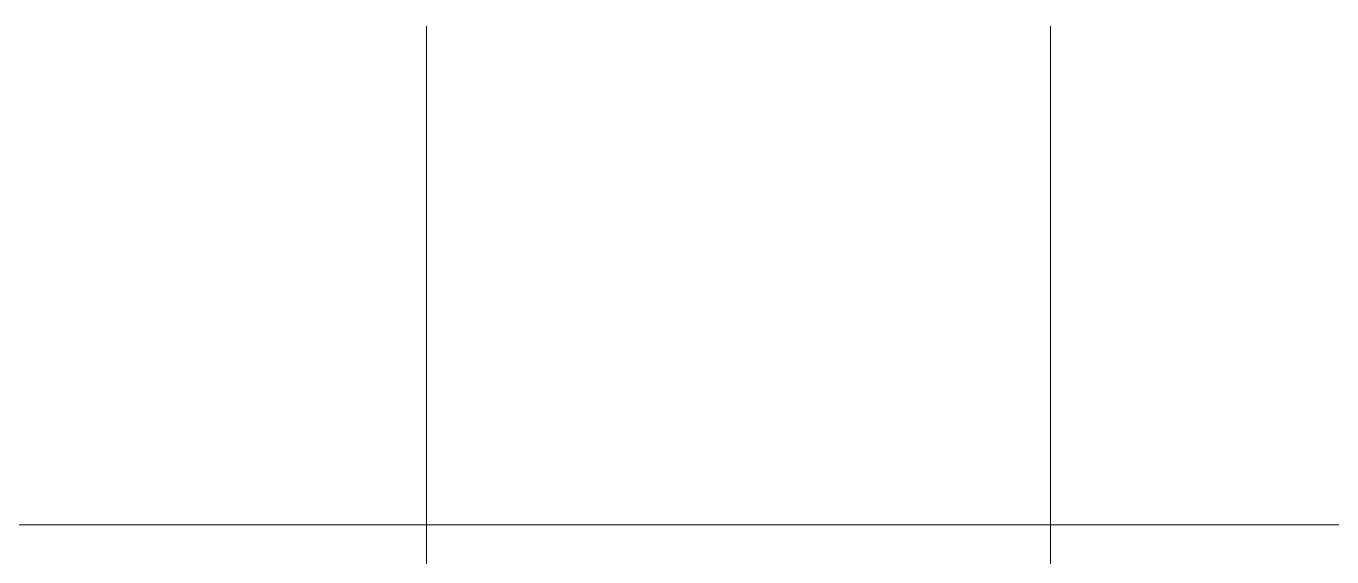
# Model space of a CAD drawing. Header units: centimetres. Extents: x -16179 to 12840, y -10704 to 3856.
# Drawn here: x -2653 to -1156, y -1392 to -784 of the extents above; entities that cross this region are included whole.
import ezdxf

# ---------------------------------------------------------------- set-up
doc = ezdxf.new("R2010")
doc.units = ezdxf.units.CM
doc.header["$MEASUREMENT"] = 0
doc.layers.add('A-WALL-FULL_Num_Penna__7_Num_Penna__7_Num_Penna__7_Num_Penna__7_Num_Penna__7_Num_Penna__7_Num_Penna__82_Num_Penna__82_Num_Penna__82_Num_Penna__82_Num_Penna__82', color=82, linetype='Continuous', lineweight=18)
doc.layers.add('AA - linee quote_Num_Penna__6_Num_Penna__6_Num_Penna__6_Num_Penna__6_Num_Penna__6_Num_Penna__6_Num_Penna__6_Num_Penna__6_Num_Penna__6_Num_Penna__6', color=6, linetype='Continuous', lineweight=18)

msp = doc.modelspace()

# ---------------------------------------------------------------- linework, layer by layer
at = {"layer": 'A-WALL-FULL_Num_Penna__7_Num_Penna__7_Num_Penna__7_Num_Penna__7_Num_Penna__7_Num_Penna__7_Num_Penna__82_Num_Penna__82_Num_Penna__82_Num_Penna__82_Num_Penna__82', "color": 82, "linetype": 'Continuous', "lineweight": 18}
msp.add_line((1340.7, -1355.2), (-4149.3, -1355.2), dxfattribs=at)
at = {"layer": 'AA - linee quote_Num_Penna__6_Num_Penna__6_Num_Penna__6_Num_Penna__6_Num_Penna__6_Num_Penna__6_Num_Penna__6_Num_Penna__6_Num_Penna__6_Num_Penna__6', "color": 6, "linetype": 'Continuous', "lineweight": 18}
for p, q in [((-2193.7, -784.1), (-2193.7, -1885.8)), ((-1478.7, -784.1), (-1478.7, -1885.8))]:
    msp.add_line(p, q, dxfattribs=at)

doc.saveas('drawing.dxf')
